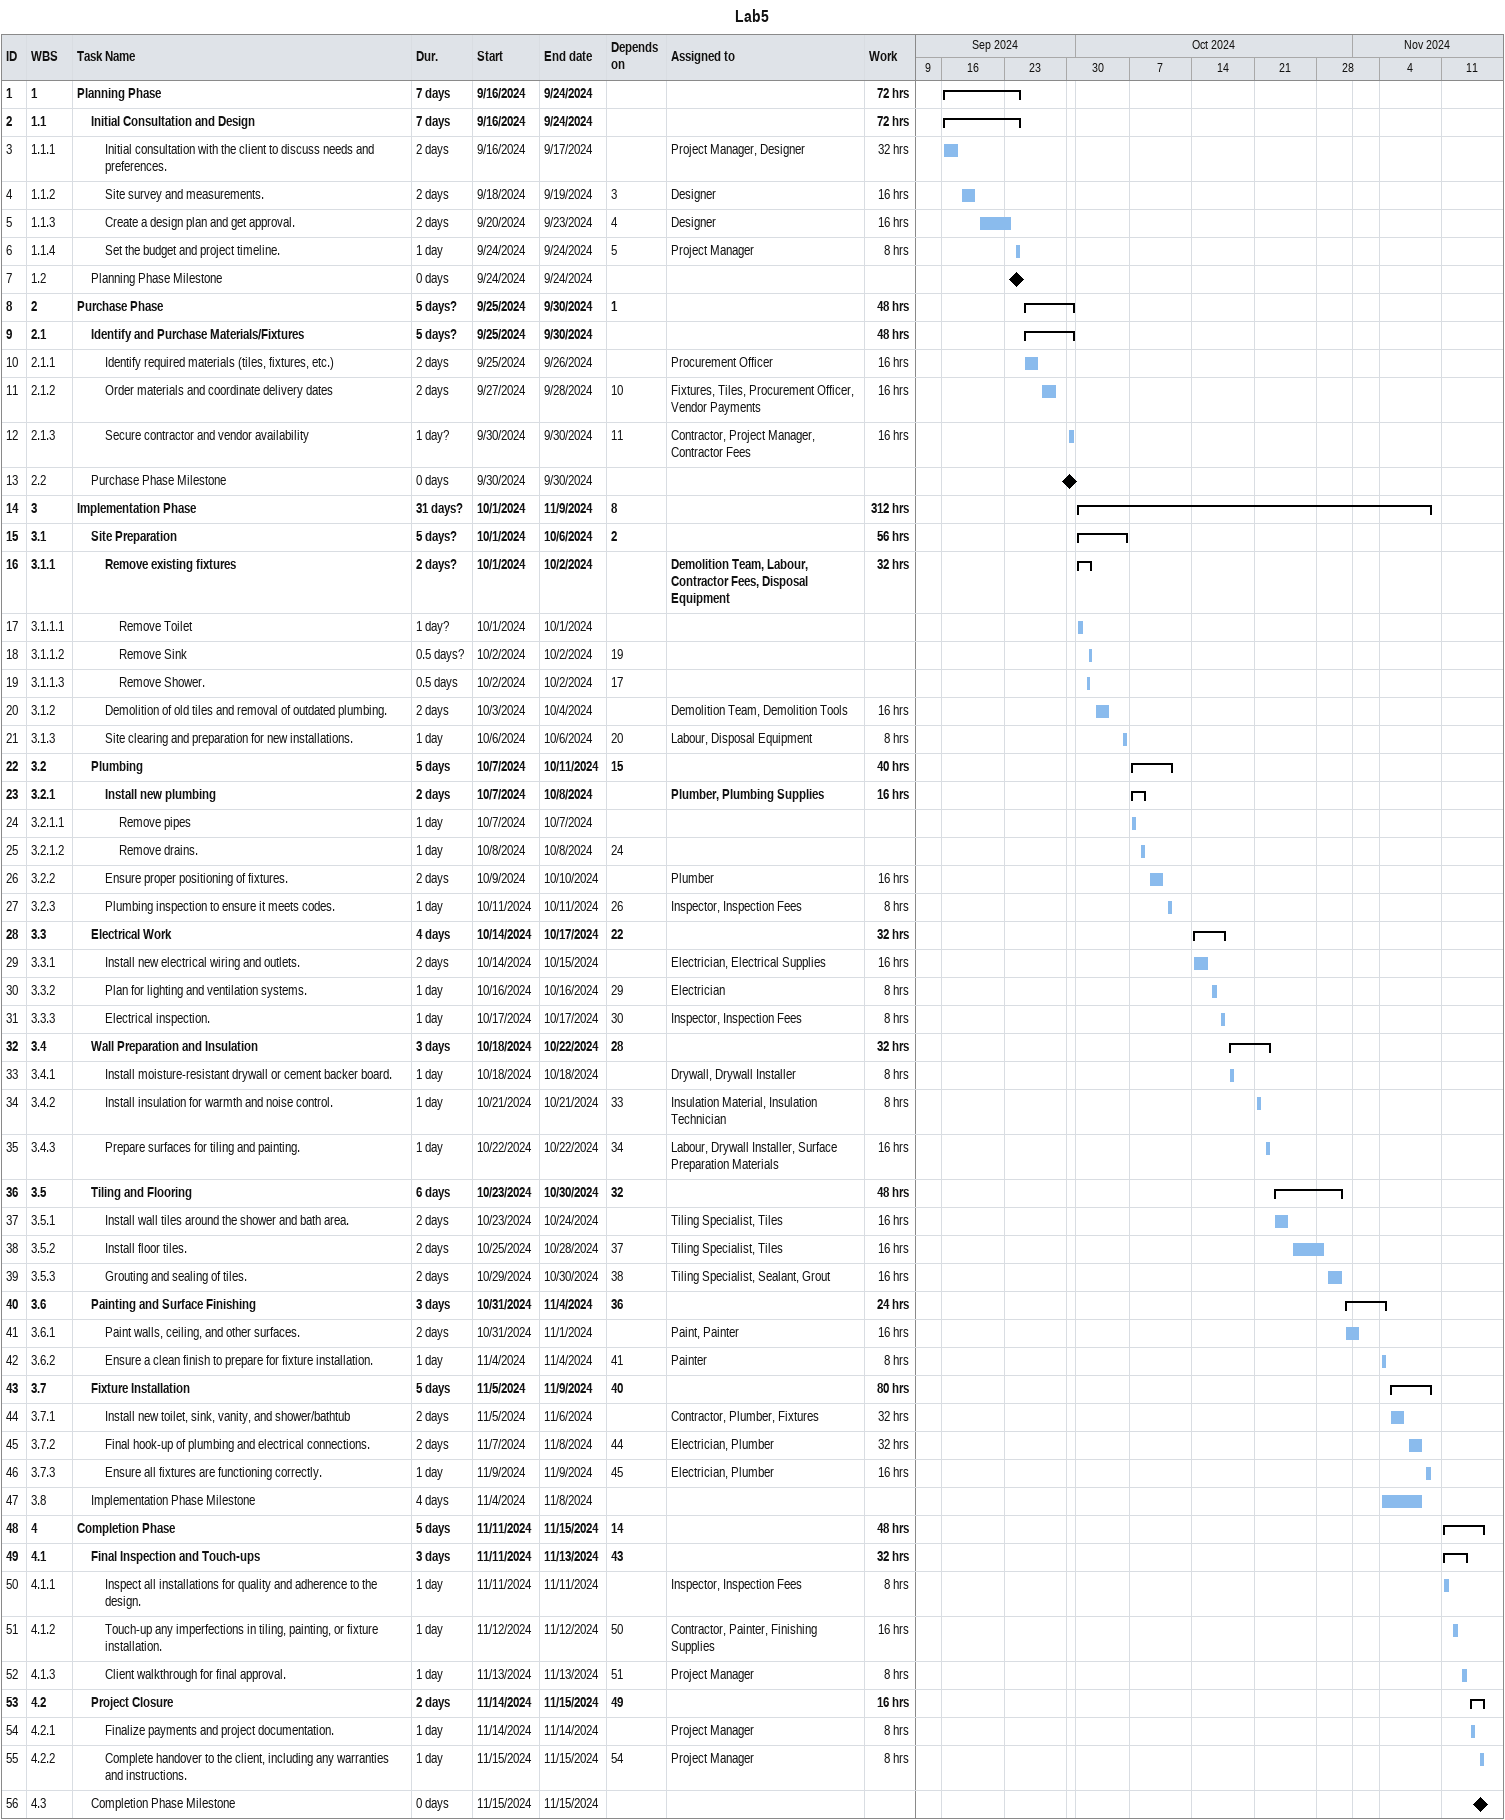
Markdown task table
Lab5

| ID | WBS | Task | Duration | Start | Finish | Predecessors | Resources | Work (h) |
|---|---|---|---|---|---|---|---|---|
| 1 | 1 | **Planning Phase** | 7d | 2024-09-16 | 2024-09-24 |  |  | 72 |
| 2 | 1.1 | **Initial Consultation and Design** | 7d | 2024-09-16 | 2024-09-24 |  |  | 72 |
| 3 | 1.1.1 | Initial consultation with the client to discuss needs and preferences. | 2d | 2024-09-16 | 2024-09-17 |  | Project Manager, Designer | 32 |
| 4 | 1.1.2 | Site survey and measurements. | 2d | 2024-09-18 | 2024-09-19 | 3 | Designer | 16 |
| 5 | 1.1.3 | Create a design plan and get approval. | 2d | 2024-09-20 | 2024-09-23 | 4 | Designer | 16 |
| 6 | 1.1.4 | Set the budget and project timeline. | 1d | 2024-09-24 | 2024-09-24 | 5 | Project Manager | 8 |
| 7 | 1.2 | Planning Phase Milestone | 0d | 2024-09-24 | 2024-09-24 |  |  |  |
| 8 | 2 | **Purchase Phase** | 5d? | 2024-09-25 | 2024-09-30 | 1 |  | 48 |
| 9 | 2.1 | **Identify and Purchase Materials/Fixtures** | 5d? | 2024-09-25 | 2024-09-30 |  |  | 48 |
| 10 | 2.1.1 | Identify required materials (tiles, fixtures, etc.) | 2d | 2024-09-25 | 2024-09-26 |  | Procurement Officer | 16 |
| 11 | 2.1.2 | Order materials and coordinate delivery dates | 2d | 2024-09-27 | 2024-09-28 | 10 | Fixtures, Tiles, Procurement Officer, Vendor Payments | 16 |
| 12 | 2.1.3 | Secure contractor and vendor availability | 1d? | 2024-09-30 | 2024-09-30 | 11 | Contractor, Project Manager, Contractor Fees | 16 |
| 13 | 2.2 | Purchase Phase Milestone | 0d | 2024-09-30 | 2024-09-30 |  |  |  |
| 14 | 3 | **Implementation Phase** | 31d? | 2024-10-01 | 2024-11-09 | 8 |  | 312 |
| 15 | 3.1 | **Site Preparation** | 5d? | 2024-10-01 | 2024-10-06 | 2 |  | 56 |
| 16 | 3.1.1 | **Remove existing fixtures** | 2d? | 2024-10-01 | 2024-10-02 |  | Demolition Team, Labour, Contractor Fees, Disposal Equipment | 32 |
| 17 | 3.1.1.1 | Remove Toilet | 1d? | 2024-10-01 | 2024-10-01 |  |  |  |
| 18 | 3.1.1.2 | Remove Sink | 0.5d? | 2024-10-02 | 2024-10-02 | 19 |  |  |
| 19 | 3.1.1.3 | Remove Shower. | 0.5d | 2024-10-02 | 2024-10-02 | 17 |  |  |
| 20 | 3.1.2 | Demolition of old tiles and removal of outdated plumbing. | 2d | 2024-10-03 | 2024-10-04 |  | Demolition Team, Demolition Tools | 16 |
| 21 | 3.1.3 | Site clearing and preparation for new installations. | 1d | 2024-10-06 | 2024-10-06 | 20 | Labour, Disposal Equipment | 8 |
| 22 | 3.2 | **Plumbing** | 5d | 2024-10-07 | 2024-10-11 | 15 |  | 40 |
| 23 | 3.2.1 | **Install new plumbing** | 2d | 2024-10-07 | 2024-10-08 |  | Plumber, Plumbing Supplies | 16 |
| 24 | 3.2.1.1 | Remove pipes | 1d | 2024-10-07 | 2024-10-07 |  |  |  |
| 25 | 3.2.1.2 | Remove drains. | 1d | 2024-10-08 | 2024-10-08 | 24 |  |  |
| 26 | 3.2.2 | Ensure proper positioning of fixtures. | 2d | 2024-10-09 | 2024-10-10 |  | Plumber | 16 |
| 27 | 3.2.3 | Plumbing inspection to ensure it meets codes. | 1d | 2024-10-11 | 2024-10-11 | 26 | Inspector, Inspection Fees | 8 |
| 28 | 3.3 | **Electrical Work** | 4d | 2024-10-14 | 2024-10-17 | 22 |  | 32 |
| 29 | 3.3.1 | Install new electrical wiring and outlets. | 2d | 2024-10-14 | 2024-10-15 |  | Electrician, Electrical Supplies | 16 |
| 30 | 3.3.2 | Plan for lighting and ventilation systems. | 1d | 2024-10-16 | 2024-10-16 | 29 | Electrician | 8 |
| 31 | 3.3.3 | Electrical inspection. | 1d | 2024-10-17 | 2024-10-17 | 30 | Inspector, Inspection Fees | 8 |
| 32 | 3.4 | **Wall Preparation and Insulation** | 3d | 2024-10-18 | 2024-10-22 | 28 |  | 32 |
| 33 | 3.4.1 | Install moisture-resistant drywall or cement backer board. | 1d | 2024-10-18 | 2024-10-18 |  | Drywall, Drywall Installer | 8 |
| 34 | 3.4.2 | Install insulation for warmth and noise control. | 1d | 2024-10-21 | 2024-10-21 | 33 | Insulation Material, Insulation Technician | 8 |
| 35 | 3.4.3 | Prepare surfaces for tiling and painting. | 1d | 2024-10-22 | 2024-10-22 | 34 | Labour, Drywall Installer, Surface Preparation Materials | 16 |
| 36 | 3.5 | **Tiling and Flooring** | 6d | 2024-10-23 | 2024-10-30 | 32 |  | 48 |
| 37 | 3.5.1 | Install wall tiles around the shower and bath area. | 2d | 2024-10-23 | 2024-10-24 |  | Tiling Specialist, Tiles | 16 |
| 38 | 3.5.2 | Install floor tiles. | 2d | 2024-10-25 | 2024-10-28 | 37 | Tiling Specialist, Tiles | 16 |
| 39 | 3.5.3 | Grouting and sealing of tiles. | 2d | 2024-10-29 | 2024-10-30 | 38 | Tiling Specialist, Sealant, Grout | 16 |
| 40 | 3.6 | **Painting and Surface Finishing** | 3d | 2024-10-31 | 2024-11-04 | 36 |  | 24 |
| 41 | 3.6.1 | Paint walls, ceiling, and other surfaces. | 2d | 2024-10-31 | 2024-11-01 |  | Paint, Painter | 16 |
| 42 | 3.6.2 | Ensure a clean finish to prepare for fixture installation. | 1d | 2024-11-04 | 2024-11-04 | 41 | Painter | 8 |
| 43 | 3.7 | **Fixture Installation** | 5d | 2024-11-05 | 2024-11-09 | 40 |  | 80 |
| 44 | 3.7.1 | Install new toilet, sink, vanity, and shower/bathtub | 2d | 2024-11-05 | 2024-11-06 |  | Contractor, Plumber, Fixtures | 32 |
| 45 | 3.7.2 | Final hook-up of plumbing and electrical connections. | 2d | 2024-11-07 | 2024-11-08 | 44 | Electrician, Plumber | 32 |
| 46 | 3.7.3 | Ensure all fixtures are functioning correctly. | 1d | 2024-11-09 | 2024-11-09 | 45 | Electrician, Plumber | 16 |
| 47 | 3.8 | Implementation Phase Milestone | 4d | 2024-11-04 | 2024-11-08 |  |  |  |
| 48 | 4 | **Completion Phase** | 5d | 2024-11-11 | 2024-11-15 | 14 |  | 48 |
| 49 | 4.1 | **Final Inspection and Touch-ups** | 3d | 2024-11-11 | 2024-11-13 | 43 |  | 32 |
| 50 | 4.1.1 | Inspect all installations for quality and adherence to the design. | 1d | 2024-11-11 | 2024-11-11 |  | Inspector, Inspection Fees | 8 |
| 51 | 4.1.2 | Touch-up any imperfections in tiling, painting, or fixture installation. | 1d | 2024-11-12 | 2024-11-12 | 50 | Contractor, Painter, Finishing Supplies | 16 |
| 52 | 4.1.3 | Client walkthrough for final approval. | 1d | 2024-11-13 | 2024-11-13 | 51 | Project Manager | 8 |
| 53 | 4.2 | **Project Closure** | 2d | 2024-11-14 | 2024-11-15 | 49 |  | 16 |
| 54 | 4.2.1 | Finalize payments and project documentation. | 1d | 2024-11-14 | 2024-11-14 |  | Project Manager | 8 |
| 55 | 4.2.2 | Complete handover to the client, including any warranties and instructions. | 1d | 2024-11-15 | 2024-11-15 | 54 | Project Manager | 8 |
| 56 | 4.3 | Completion Phase Milestone | 0d | 2024-11-15 | 2024-11-15 |  |  |  |
